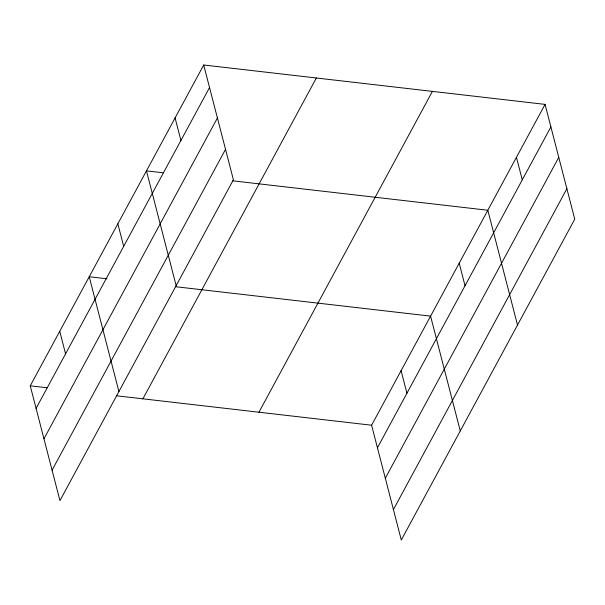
<?xml version="1.0" encoding="UTF-8"?>
<svg xmlns="http://www.w3.org/2000/svg" width="605" height="605" viewBox="0 0 605 605"><rect width="100%" height="100%" fill="white"/><g stroke="black" fill="none" stroke-linecap="round" stroke-linejoin="round"><path stroke-width="0.91" d="M203.703 64.992L233.394 179.783L59.94 500.622L30.25 385.824L203.703 64.992L545.06 104.378L574.75 219.176L401.296 540.008L371.606 425.217L545.06 104.378M36.081 408.383L209.534 87.543M43.953 438.822L217.407 117.983M52.068 470.183L225.521 149.344M142.901 398.824L316.354 77.984M258.963 412.217L432.416 91.378M377.444 447.768L550.89 126.929M385.317 478.207L558.763 157.368M393.424 509.569L566.877 188.73M163.358 172.818L146.463 170.867L176.153 285.666M232.827 180.827L487.819 210.253L517.509 325.051M107.062 278.799L89.222 276.742L118.913 391.541M175.586 286.709L430.579 316.128L460.269 430.926M30.25 385.824L47.145 387.775M116.614 395.791L371.606 425.217M516.443 157.315L522.274 179.867M459.203 263.19L465.033 285.741M401.092 370.668L406.931 393.227M175.087 117.93L180.918 140.481M117.846 223.805L123.677 246.356M59.736 331.283L65.567 353.842"/></g></svg>
